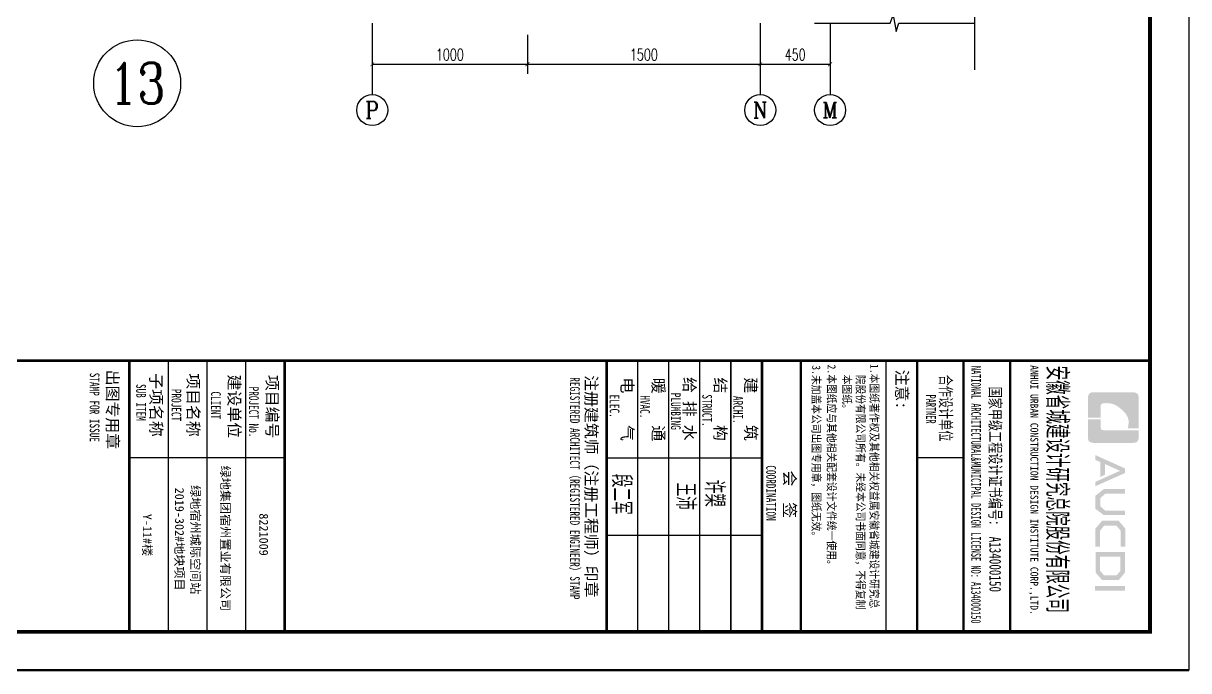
# Model space of a CAD drawing. Extents: x -1307975 to -76406, y -96289 to 379359.
# Drawn here: x -521536 to -514028, y 252907 to 257081 of the extents above; entities that cross this region are included whole.
import ezdxf
from ezdxf.enums import TextEntityAlignment as Align

# ---------------------------------------------------------------- set-up
doc = ezdxf.new("R2010")
doc.units = 0
doc.header["$LTSCALE"] = 1000
doc.layers.get('0').update_dxf_attribs({"linetype": 'CONTINUOUS'})
doc.layers.get('DEFPOINTS').update_dxf_attribs({"linetype": 'CONTINUOUS'})
for name, color, linetype in [('A-AXIS_TEXT', 7, 'CONTINUOUS'), ('AXIS', 3, 'CONTINUOUS'), ('DIM_SYMB', 3, 'CONTINUOUS'), ('图签文字', 4, 'CONTINUOUS')]:
    doc.layers.add(name, color=color, linetype=linetype)
for name, color, linetype, lineweight in [('AXIS_TEXT', 7, 'CONTINUOUS', 20), ('图框', 9, 'CONTINUOUS', 18), ('图签', 147, 'CONTINUOUS', 18)]:
    doc.layers.add(name, color=color, linetype=linetype, lineweight=lineweight)
doc.layers.add('yichutu', color=7, linetype='CONTINUOUS', true_color=0xffffff)
doc.styles.add('_TCH_AXIS', font='COMPLEX', dxfattribs={"bigfont": 'GBCBIG'})
doc.styles.add('_TCH_DIM_T3', font='SIMPLEX', dxfattribs={"width": 0.705882, "bigfont": 'GBCBIG'})
doc.styles.add('COMPLEX', font='COMPLEX')
doc.styles.add('HT', font='simhei.ttf')
doc.styles.add('宋体', font='', dxfattribs={"height": 50})
doc.styles.add('建筑图签-1', font='simhei.ttf', dxfattribs={"width": 0.7})
doc.styles.add('建筑图签-2', font='TXT.shx', dxfattribs={"width": 0.5, "bigfont": 'HZTXT.shx'})
doc.styles.get('宋体').set_extended_font_data('SimSun')
doc.dimstyles.new('_TCH_ARCH&&25', dxfattribs={"dimtxt": 74.375, "dimasz": 25, "dimexe": 62.5, "dimexo": 75, "dimgap": 25, "dimtad": 1, "dimdec": 0, "dimzin": 0, "dimdsep": 46, "dimtxsty": '_TCH_DIM_T3', "dimblk": 'ARCHTICK', "dimcen": 0.09, "dimclrt": 7, "dimazin": 0, "dimtfac": 1, "dimtdec": 0, "dimtix": 1, "dimtmove": 2, "dimatfit": 3, "dimldrblk": 'ARCHTICK', "dimfxl": 1, "dimtolj": 1, "dimtzin": 0, "dimarcsym": 0})

# ---------------------------------------------------------------- blocks, each defined once
blk = doc.blocks.new('院标1')
h = blk.add_hatch(color=150)
h.dxf.hatch_style = 1
h.set_gradient(color1=(33, 113, 253), color2=(33, 113, 253), tint=1, name='INVCURVED')
edge = h.paths.add_edge_path()
edge.add_spline(control_points=[(116373, 648379), (116379, 648379), (116382, 648379), (116391, 648379), (116391, 648379), (116391, 648379), (116616, 648379), (116616, 648379), (116616, 648379), (116616, 648379), (116616, 648054), (116616, 648054), (116616, 648054), (116616, 648054), (116108, 648054), (116108, 648054), (116108, 648054), (116028, 648054), (115963, 648111), (115963, 648199), (115963, 648199), (115963, 648199), (115963, 649215), (115963, 649215), (115963, 649215), (115963, 649295), (116018, 649360), (116108, 649360), (116108, 649360), (116108, 649360), (116897, 649360), (116897, 649360), (116897, 649360), (116897, 649360), (116897, 649080), (116897, 649080), (116897, 649080), (116897, 649080), (116566, 649140), (116356, 648859), (116356, 648859), (116245, 648719), (116240, 648545), (116247, 648466), (116247, 648466), (116254, 648386), (116247, 648466), (116247, 648466), (116247, 648466), (116247, 648466), (116258, 648374), (116373, 648379)], knot_values=[0, 0, 0, 0, 0.071429, 0.071429, 0.071429, 0.107143, 0.142857, 0.142857, 0.142857, 0.178571, 0.214286, 0.214286, 0.214286, 0.25, 0.285714, 0.285714, 0.285714, 0.321429, 0.357143, 0.357143, 0.357143, 0.392857, 0.428571, 0.428571, 0.428571, 0.464286, 0.5, 0.5, 0.5, 0.535714, 0.571429, 0.571429, 0.571429, 0.607143, 0.642857, 0.642857, 0.642857, 0.678571, 0.714286, 0.714286, 0.714286, 0.75, 0.785714, 0.785714, 0.785714, 0.821429, 0.857143, 0.857143, 0.857143, 0.928571, 1, 1, 1, 1], degree=3, periodic=0)
h = blk.add_hatch(color=150)
h.dxf.hatch_style = 1
h.set_gradient(color1=(33, 113, 253), color2=(33, 113, 253), tint=1, name='INVCURVED')
edge = h.paths.add_edge_path()
edge.add_spline(control_points=[(117268, 649215), (117268, 649215), (117268, 648199), (117268, 648199), (117268, 648199), (117268, 648114), (117212, 648054), (117123, 648054), (117123, 648054), (117123, 648054), (116663, 648054), (116663, 648054), (116663, 648054), (116663, 648054), (116663, 648379), (116663, 648379), (116663, 648379), (116663, 648379), (116865, 648379), (116865, 648379), (116865, 648379), (116907, 648379), (116941, 648413), (116941, 648455), (116941, 648455), (116941, 648455), (116941, 649360), (116941, 649360), (116941, 649360), (116941, 649360), (117123, 649360), (117123, 649360), (117123, 649360), (117204, 649360), (117268, 649306), (117268, 649215)], knot_values=[0, 0, 0, 0, 0.1, 0.1, 0.1, 0.15, 0.2, 0.2, 0.2, 0.25, 0.3, 0.3, 0.3, 0.35, 0.4, 0.4, 0.4, 0.45, 0.5, 0.5, 0.5, 0.55, 0.6, 0.6, 0.6, 0.65, 0.7, 0.7, 0.7, 0.75, 0.8, 0.8, 0.8, 0.9, 1, 1, 1, 1], degree=3, periodic=0)
blk = doc.blocks.new('GFDDDDRG')
at = {"layer": '图框'}
h = blk.add_hatch(color=256, dxfattribs=at)
h.paths.add_polyline_path([(922489, -158906), (922489, -158969), (922104, -158969), (922104, -158906)])
h.paths.add_polyline_path([(922431, -158530), (922168, -158530), (922168, -158710), (922221, -158772), (922380, -158772), (922431, -158712)], flags=16)
h.paths.add_polyline_path([(922490, -158471), (922109, -158471), (922109, -158732), (922194, -158831), (922408, -158831), (922490, -158733)])
h.paths.add_polyline_path([(922492, -158399), (922434, -158399), (922434, -158196), (922378, -158129), (922219, -158129), (922167, -158196), (922167, -158400), (922107, -158400), (922107, -158169), (922194, -158067), (922408, -158067), (922492, -158166)])
h.paths.add_polyline_path([(922491, -157658), (922491, -157718), (922235, -157718), (922170, -157775), (922170, -157880), (922235, -157937), (922491, -157937), (922491, -157994), (922217, -157994), (922108, -157912), (922108, -157743), (922218, -157658)])
h.paths.add_polyline_path([(922490, -157392), (922490, -157450), (922108, -157621), (922108, -157564), (922425, -157423), (922231, -157335), (922231, -157471), (922173, -157501), (922173, -157311), (922107, -157282), (922107, -157220)])
for p, q in [((920410, -156002), (920410, -159502)), ((921010, -156002), (921010, -159502)), ((921010, -156002), (921010, -159502))]:
    blk.add_line(p, q, dxfattribs=at)
blk.add_lwpolyline([(923310, -107437), (923310, -159999), (893610, -159999), (893610, -107437)], close=True, dxfattribs=at)
blk.add_lwpolyline([(923310, -107437), (923310, -159999), (893610, -159999), (893610, -107437)], close=True, dxfattribs=at)
at = {"layer": '图框', "const_width": 50}
blk.add_lwpolyline([(894110, -159499), (922810, -159499), (922810, -108687), (894110, -108687)], close=True, dxfattribs=at)
at = {"layer": '图框'}
for points, const_width in [([(894110, -156002), (922810, -156002)], 35), ([(909660, -159502), (909660, -156002)], 35), ([(910160, -156002), (910160, -159502)], 17.5), ([(910660, -156002), (910660, -159502)], 17.5), ([(911160, -156002), (911160, -159502)], 17.5), ([(911660, -156002), (911660, -159502)], 35), ([(911660, -156002), (911660, -159502)], 35), ([(915810, -156006), (915810, -159506)], 35), ([(916210, -156006), (916210, -159506)], 17.5), ([(916610, -156006), (916610, -159506)], 17.5), ([(917010, -156006), (917010, -159506)], 17.5), ([(917410, -156006), (917410, -159506)], 17.5), ([(917810, -156006), (917810, -159506)], 35), ([(917810, -156006), (917810, -159506)], 35), ([(918310, -156006), (918310, -159506)], 30), ([(919410, -156002), (919410, -159502)], 17.5), ([(919810, -156002), (919810, -159502)], 30), ([(919810, -156002), (919810, -159502)], 30), ([(920410, -156002), (920410, -159502)], 30), ([(920410, -156002), (920410, -159502)], 30), ([(921010, -156002), (921010, -159502)], 30), ([(909660, -157252), (911660, -157252)], 17.5), ([(917810, -157256), (915810, -157256)], 17.5), ([(920410, -157252), (919810, -157252)], 17.5), ([(917810, -158256), (915810, -158256)], 17.5)]:
    blk.add_lwpolyline(points, dxfattribs=dict(at, const_width=const_width))
at = {"xscale": 0.5, "yscale": 0.5, "zscale": 0.5, "rotation": 270}
blk.add_blockref('院标1', (597985, -98428), dxfattribs=at)
at = {"layer": '图框'}
for s, height, style, width, p in [('STAMP FOR ISSUE', 125, '建筑图签-1', 0.7, (909150, -156158)), ('3.未加盖本公司出图专用章，图纸无效。', 105, 'HT', 0.88, (918459, -156061)), (' 2.本图纸应与其他相关配套设计文件统一使用。 ', 105, 'HT', 0.88, (918656, -155989)), ('1.本图纸著作权及其他相关权益属安徽省城建设计研究总', 105, 'HT', 0.88, (919206, -156045)), ('NATIONAL ARCHITECTURAL&MUNICIPAL DESIGN LICENSE NO: A134000150', 125, '建筑图签-1', 0.6, (920507, -156070)), ('ANHUI URBAN CONSTRUCTION DESIGN INSTITUTE CORP.,LTD.', 100, '建筑图签-1', 0.91, (921271, -156061)), ('SUB ITEM', 125, '建筑图签-1', 0.7, (909748, -156303)), ('REGISTERED ARCHITECT（REGISTERED ENGINEER）STAMP', 125, '建筑图签-1', 0.7, (915339, -156216)), ('本图纸。', 105, 'HT', 0.88, (918854, -156184)), ('院股份有限公司所有。未经本公司书面同意，不得复制', 105, 'HT', 0.88, (919029, -156184)), ('PROJECT', 125, '建筑图签-1', 0.7, (910203, -156366)), ('CLIENT', 125, '建筑图签-1', 0.7, (910713, -156399)), ('PROJECT No.', 125, '建筑图签-1', 0.7, (911202, -156337, -899)), ('ELEC.', 125, '建筑图签-1', 0.7, (915850, -156441)), ('HVAC.', 125, '建筑图签-1', 0.7, (916242, -156449)), ('PLUMBING', 125, '建筑图签-1', 0.7, (916639, -156417)), ('STRUCT.', 125, '建筑图签-1', 0.7, (917042, -156437)), ('ARCHI.', 125, '建筑图签-1', 0.7, (917441, -156457)), ('PARTNER', 125, '建筑图签-1', 0.6, (919927, -156439)), ('COORDINATION', 125, '建筑图签-1', 0.7, (917866, -157352))]:
    blk.add_text(s, height=height, rotation=270, dxfattribs=dict(at, style=style, width=width)).set_placement(p)
at = {"layer": '图签', "color": 2, "style": '宋体'}
for s, height, p in [('绿地集团宿州置业有限公司', 114.67, (910841, -157355)), ('2019-302#地块项目', 114.67, (910249, -157640)), ('绿地宿州城际空间站', 114.7, (910454, -157607)), ('Y-11#楼', 114.7, (909834, -157977)), ('8221009', 114.7, (911334, -157971))]:
    blk.add_text(s, height=height, rotation=270, dxfattribs=at).set_placement(p)
at = {"layer": '图签文字', "color": 7, "style": '建筑图签-1'}
for s, p in [('出图专用章', (909369, -156120)), ('项目名称', (910408, -156165)), ('注意:', (919541, -156118)), ('子项名称', (909930, -156165)), ('建设单位', (910937, -156182)), ('项目编号', (911426, -156186)), ('注册建筑师（注册工程师）印章', (915537, -156190)), ('电    气', (916001, -156219)), ('暖    通', (916401, -156224)), ('给 排 水', (916802, -156214)), ('结    构', (917199, -156219)), ('建    筑', (917593, -156217)), ('会  签', (918094, -157419))]:
    blk.add_text(s, height=150, rotation=270, dxfattribs=at).set_placement(p)
for s, height, width, p in [('安徽省城建设计研究总院股份有限公司', 250, 0.55, (921498, -156066)), ('合作设计单位', 150, 0.7, (920105, -156184)), ('国家甲级工程设计证书编号:  A134000150', 150, 0.7, (920743, -156338))]:
    blk.add_text(s, height=height, rotation=270, dxfattribs=dict(at, width=width)).set_placement(p)
at = {"layer": '图签文字', "color": 1, "style": '建筑图签-2', "width": 0.7}
for s, p in [('段二军', (915876, -157462)), ('王沛', (916703, -157575)), ('许槊', (917074, -157539))]:
    blk.add_text(s, height=250, rotation=270, dxfattribs=at).set_placement(p)
blk = doc.blocks.new('yct-1051-594-26275-14850-25-1002.0')
at = {"layer": 'yichutu', "color": 7, "true_color": 0xffffff}
blk.add_lwpolyline([(0, 0), (0, 14850), (26275, 14850), (26275, 0)], close=True, dxfattribs=at)
blk = doc.blocks.new('_ArchTick')
at = {"color": 0, "linetype": 'ByBlock', "const_width": 0.15}
blk.add_lwpolyline([(-0.5, -0.5), (0.5, 0.5)], dxfattribs=at)
blk = doc.blocks.new('*D2657')
at = {"layer": 'AXIS', "color": 0, "lineweight": -2, "transparency": 16777216}
for p, q in [((-519288.2, 257005.7), (-519288.2, 256754.2)), ((-518288.2, 257005.7), (-518288.2, 256754.2)), ((-519288.2, 256816.7), (-518288.2, 256816.7))]:
    blk.add_line(p, q, dxfattribs=at)
at = {"layer": 'DEFPOINTS', "color": 0, "transparency": 16777216}
for p in [(-519288.2, 257080.7), (-518288.2, 257080.7), (-518288.2, 256816.7)]:
    blk.add_point(p, dxfattribs=at)
at = {"layer": 'AXIS', "color": 0, "lineweight": -2, "transparency": 16777216, "xscale": 25, "yscale": 25, "zscale": 25, "rotation": 180}
blk.add_blockref('_ArchTick', (-519288.2, 256816.7), dxfattribs=at)
at = {"layer": 'AXIS', "color": 0, "lineweight": -2, "transparency": 16777216, "xscale": 25, "yscale": 25, "zscale": 25}
blk.add_blockref('_ArchTick', (-518288.2, 256816.7), dxfattribs=at)
at = {"layer": 'AXIS', "color": 7, "transparency": 16777216, "insert": (-518788.2, 256878.9), "char_height": 74.38, "attachment_point": 5, "style": '_TCH_DIM_T3'}
blk.add_mtext('\\A1;1000', dxfattribs=at)
blk = doc.blocks.new('*D2658')
at = {"layer": 'AXIS', "color": 0, "lineweight": -2, "transparency": 16777216}
for p, q in [((-518288.2, 257005.7), (-518288.2, 256754.2)), ((-516788.2, 257005.7), (-516788.2, 256754.2)), ((-518288.2, 256816.7), (-516788.2, 256816.7))]:
    blk.add_line(p, q, dxfattribs=at)
at = {"layer": 'DEFPOINTS', "color": 0, "transparency": 16777216}
for p in [(-518288.2, 257080.7), (-516788.2, 257080.7), (-516788.2, 256816.7)]:
    blk.add_point(p, dxfattribs=at)
at = {"layer": 'AXIS', "color": 0, "lineweight": -2, "transparency": 16777216, "xscale": 25, "yscale": 25, "zscale": 25, "rotation": 180}
blk.add_blockref('_ArchTick', (-518288.2, 256816.7), dxfattribs=at)
at = {"layer": 'AXIS', "color": 0, "lineweight": -2, "transparency": 16777216, "xscale": 25, "yscale": 25, "zscale": 25}
blk.add_blockref('_ArchTick', (-516788.2, 256816.7), dxfattribs=at)
at = {"layer": 'AXIS', "color": 7, "transparency": 16777216, "insert": (-517538.2, 256878.9), "char_height": 74.38, "attachment_point": 5, "style": '_TCH_DIM_T3'}
blk.add_mtext('\\A1;1500', dxfattribs=at)
blk = doc.blocks.new('*D2659')
at = {"layer": 'AXIS', "color": 0, "lineweight": -2, "transparency": 16777216}
for p, q in [((-516788.2, 257005.7), (-516788.2, 256754.2)), ((-516338.2, 257005.7), (-516338.2, 256754.2)), ((-516788.2, 256816.7), (-516338.2, 256816.7))]:
    blk.add_line(p, q, dxfattribs=at)
at = {"layer": 'DEFPOINTS', "color": 0, "transparency": 16777216}
for p in [(-516788.2, 257080.7), (-516338.2, 257080.7), (-516338.2, 256816.7)]:
    blk.add_point(p, dxfattribs=at)
at = {"layer": 'AXIS', "color": 0, "lineweight": -2, "transparency": 16777216, "xscale": 25, "yscale": 25, "zscale": 25, "rotation": 180}
blk.add_blockref('_ArchTick', (-516788.2, 256816.7), dxfattribs=at)
at = {"layer": 'AXIS', "color": 0, "lineweight": -2, "transparency": 16777216, "xscale": 25, "yscale": 25, "zscale": 25}
blk.add_blockref('_ArchTick', (-516338.2, 256816.7), dxfattribs=at)
at = {"layer": 'AXIS', "color": 7, "transparency": 16777216, "insert": (-516563.2, 256878.9), "char_height": 74.38, "attachment_point": 5, "style": '_TCH_DIM_T3'}
blk.add_mtext('\\A1;450', dxfattribs=at)
blk = doc.blocks.new('_AXISO')
blk.add_circle((0, 0), 0.5)
at = {"layer": 'A-AXIS_TEXT', "style": 'COMPLEX', "width": 1.041667}
blk.add_attdef('A', text='', height=0.56, dxfattribs=at).set_placement((-0.25, -0.28), (0.25, -0.28), align=Align.FIT)

msp = doc.modelspace()

# ---------------------------------------------------------------- linework, layer by layer
at = {"layer": 'AXIS'}
for p, q in [((-519288.24, 257080.74), (-519288.24, 256621.35)), ((-516788.24, 257080.74), (-516788.24, 256621.35)), ((-516338.24, 257080.74), (-516338.24, 256621.35))]:
    msp.add_line(p, q, dxfattribs=at)
at = {"layer": 'AXIS', "color": 6}
msp.add_circle((-520802.82, 256694.17), 280, dxfattribs=at)
at = {"layer": 'DIM_SYMB'}
for points in [[(-515408, 276100.74), (-515408, 266468.86), (-515355.5, 266449.75), (-515460.5, 266431.24), (-515408, 266412.61), (-515408, 256780.72)], [(-516438.2, 257080.74), (-515951.23, 257080.74), (-515932.12, 257133.24), (-515913.6, 257028.24), (-515894.98, 257080.74), (-515408, 257080.74)]]:
    msp.add_lwpolyline(points, dxfattribs=at)

# ---------------------------------------------------------------- block references
at = {"xscale": 0.5, "yscale": 0.5, "zscale": 0.5}
msp.add_blockref('GFDDDDRG', (-975682.89, 332907.23), dxfattribs=at)
at = {"layer": 'AXIS'}
ref = msp.add_blockref('_AXISO', (-519288.24, 256521.35), dxfattribs=dict(at, xscale=200, yscale=200, zscale=200))
ref.add_attrib('A', 'P', dxfattribs={"layer": 'AXIS_TEXT', "height": 108.81, "style": '_TCH_AXIS'}).set_placement((-519332.28, 256466.94), (-519244.19, 256466.94), align=Align.FIT)
ref = msp.add_blockref('_AXISO', (-516788.24, 256521.35), dxfattribs=dict(at, xscale=200, yscale=200, zscale=200))
ref.add_attrib('A', 'N', dxfattribs={"layer": 'AXIS_TEXT', "height": 103.82, "style": '_TCH_AXIS'}).set_placement((-516835.2, 256469.44), (-516741.27, 256469.44), align=Align.FIT)
ref = msp.add_blockref('_AXISO', (-516338.24, 256521.35), dxfattribs=dict(at, xscale=200, yscale=200, zscale=200))
ref.add_attrib('A', 'M', dxfattribs={"layer": 'AXIS_TEXT', "height": 98.99, "style": '_TCH_AXIS'}).set_placement((-516387.74, 256471.85), (-516288.74, 256471.85), align=Align.FIT)
at = {"layer": 'yichutu', "rotation": 270}
msp.add_blockref('yct-1051-594-26275-14850-25-1002.0', (-528878, 279188.75), dxfattribs=at)

# ---------------------------------------------------------------- texts
at = {"layer": 'AXIS_TEXT', "color": 6, "style": '_TCH_AXIS'}
msp.add_text('13', height=262.756, dxfattribs=at).set_placement((-520984.24, 256562.79), (-520621.39, 256562.79), align=Align.FIT)

# ---------------------------------------------------------------- dimensions: what is measured, and where the dimension line sits
at = {"layer": 'AXIS'}
for p1, p2, picture, middle in [((-519288.24, 257080.72), (-518288.2, 257080.72), '*D2657', (-518788.22, 256878.88)), ((-518288.2, 257080.72), (-516788.2, 257080.72), '*D2658', (-517538.2, 256878.88)), ((-516788.2, 257080.72), (-516338.21, 257080.72), '*D2659', (-516563.21, 256878.88))]:
    dim = msp.add_aligned_dim(p1=p1, p2=p2, distance=-264.03, dimstyle='_TCH_ARCH&&25', dxfattribs=at)
    dim.commit()
    dim.dimension.update_dxf_attribs({"geometry": picture, "text_midpoint": middle})

doc.saveas('drawing.dxf')
